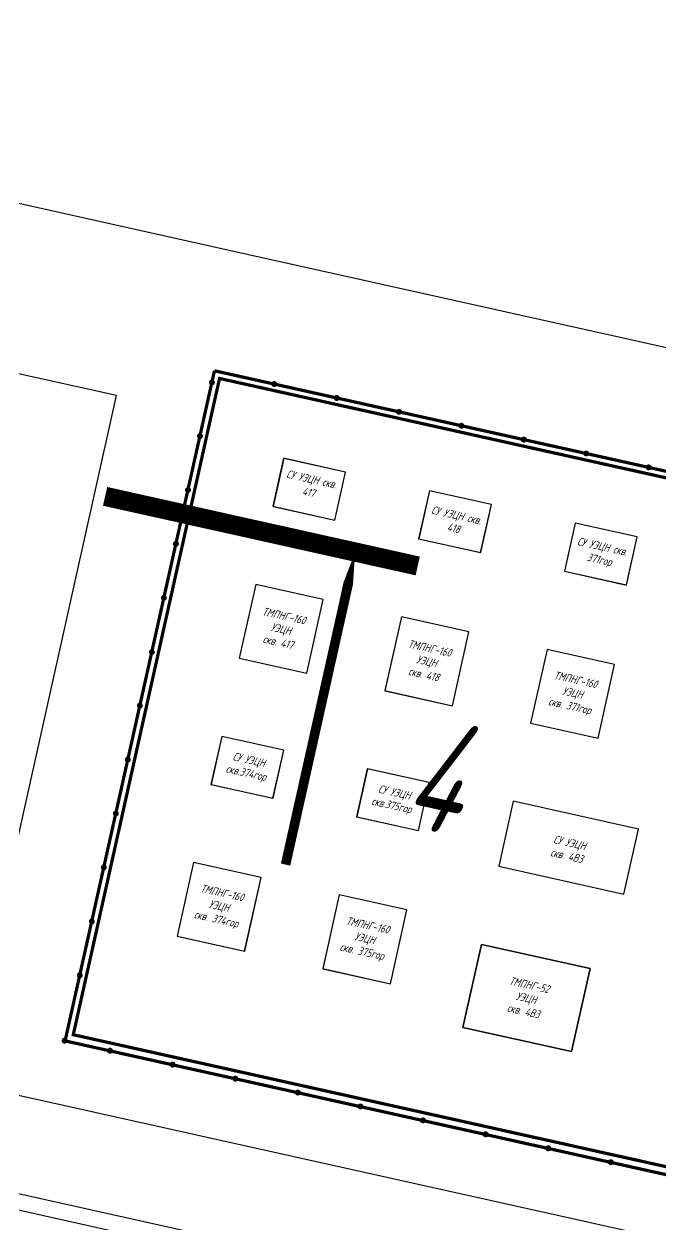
# Model space of a CAD drawing. Extents: x 5370511 to 5386565, y 1010429 to 1053793.
# Drawn here: x 5380455.83 to 5380465.78, y 1039684.61 to 1039703.37 of the extents above; entities that cross this region are included whole.
import ezdxf
from ezdxf.enums import TextEntityAlignment as Align

# ---------------------------------------------------------------- set-up
doc = ezdxf.new("R2010")
doc.units = 0
doc.layers.get('0').update_dxf_attribs({"linetype": 'CONTINUOUS'})
doc.layers.add('ГП_сооружения', color=7, linetype='CONTINUOUS')
doc.layers.add('Разрезы', color=7, linetype='CONTINUOUS')
for name, color, linetype, lineweight in [('ЭС (текст)', 7, 'CONTINUOUS', 25), ('ЭС (тонкий)', 7, 'CONTINUOUS', 25), ('ЭС сети', 1, 'CONTINUOUS', 50)]:
    doc.layers.add(name, color=color, linetype=linetype, lineweight=lineweight)
doc.styles.add('ГОСТ_НИПИ', font='gost_nipi.shx', dxfattribs={"oblique": 15})
doc.styles.add('ЭС', font='gost_nipi.shx', dxfattribs={"oblique": 14.999978})

# ---------------------------------------------------------------- blocks, each defined once
blk = doc.blocks.new('*U120')
at = {"layer": 'ГП_сооружения'}
h = blk.add_hatch(color=253, dxfattribs=at)
h.dxf.hatch_style = 1
h.paths.add_polyline_path([(18, 21.98, -1), (16.12, 21.98, -1)])
h = blk.add_hatch(color=253, dxfattribs=at)
h.dxf.hatch_style = 1
h.paths.add_polyline_path([(37.95, 21.98, -1), (36.07, 21.98, -1)])
h = blk.add_hatch(color=253, dxfattribs=at)
h.dxf.hatch_style = 1
h.paths.add_polyline_path([(57.9, 21.98, -1), (56.02, 21.98, -1)])
h = blk.add_hatch(color=253, dxfattribs=at)
h.dxf.hatch_style = 1
h.paths.add_polyline_path([(77.85, 21.98, -1), (75.97, 21.98, -1)])
h = blk.add_hatch(color=253, dxfattribs=at)
h.dxf.hatch_style = 1
h.paths.add_polyline_path([(97.8, 21.98, -1), (95.92, 21.98, -1)])
h = blk.add_hatch(color=253, dxfattribs=at)
h.dxf.hatch_style = 1
h.paths.add_polyline_path([(117.75, 21.98, -1), (115.87, 21.98, -1)])
h = blk.add_hatch(color=253, dxfattribs=at)
h.dxf.hatch_style = 1
h.paths.add_polyline_path([(137.72, 21.98, -1), (135.85, 21.98, -1)])
h = blk.add_hatch(color=253, dxfattribs=at)
h.dxf.hatch_style = 1
h.paths.add_polyline_path([(-2.99, 18.27, 1), (-1.12, 18.27, 1)])
h = blk.add_hatch(color=253, dxfattribs=at)
h.dxf.hatch_style = 1
h.paths.add_polyline_path([(-2.06, 2.03, -1), (-2.06, 0.16, -1)])
h = blk.add_hatch(color=253, dxfattribs=at)
h.dxf.hatch_style = 1
h.paths.add_polyline_path([(-2.06, -15.21, -1), (-2.06, -17.08, -1)])
h = blk.add_hatch(color=253, dxfattribs=at)
h.dxf.hatch_style = 1
h.paths.add_polyline_path([(-2.06, -32.47, -1), (-2.06, -34.34, -1)])
h = blk.add_hatch(color=253, dxfattribs=at)
h.dxf.hatch_style = 1
h.paths.add_polyline_path([(-2.06, -49.73, -1), (-2.06, -51.6, -1)])
h = blk.add_hatch(color=253, dxfattribs=at)
h.dxf.hatch_style = 1
h.paths.add_polyline_path([(-2.06, -67.08, -1), (-2.06, -68.95, -1)])
h = blk.add_hatch(color=253, dxfattribs=at)
h.dxf.hatch_style = 1
h.paths.add_polyline_path([(-2.06, -84.23, -1), (-2.06, -86.1, -1)])
h = blk.add_hatch(color=253, dxfattribs=at)
h.dxf.hatch_style = 1
h.paths.add_polyline_path([(-2.06, -101.49, -1), (-2.06, -103.37, -1)])
h = blk.add_hatch(color=253, dxfattribs=at)
h.dxf.hatch_style = 1
h.paths.add_polyline_path([(-2.06, -118.76, -1), (-2.06, -120.64, -1)])
h = blk.add_hatch(color=253, dxfattribs=at)
h.dxf.hatch_style = 1
h.paths.add_polyline_path([(-2.06, -136.02, -1), (-2.06, -137.9, -1)])
h = blk.add_hatch(color=253, dxfattribs=at)
h.dxf.hatch_style = 1
h.paths.add_polyline_path([(-2.06, -153.28, -1), (-2.06, -155.15, -1)])
h = blk.add_hatch(color=253, dxfattribs=at)
h.dxf.hatch_style = 1
h.paths.add_polyline_path([(-2.06, -170.52, -1), (-2.06, -172.39, -1)])
h = blk.add_hatch(color=253, dxfattribs=at)
h.dxf.hatch_style = 1
h.paths.add_polyline_path([(-1.32, -192.4, -1), (-3.2, -192.4, -1)])
h = blk.add_hatch(color=253, dxfattribs=at)
h.dxf.hatch_style = 1
h.paths.add_polyline_path([(13.22, -192.4, -1), (11.35, -192.4, -1)])
h = blk.add_hatch(color=253, dxfattribs=at)
h.dxf.hatch_style = 1
h.paths.add_polyline_path([(33.24, -192.4, -1), (31.37, -192.4, -1)])
h = blk.add_hatch(color=253, dxfattribs=at)
h.dxf.hatch_style = 1
h.paths.add_polyline_path([(53.26, -192.4, -1), (51.38, -192.4, -1)])
h = blk.add_hatch(color=253, dxfattribs=at)
h.dxf.hatch_style = 1
h.paths.add_polyline_path([(73.27, -192.41, -1), (71.4, -192.41, -1)])
h = blk.add_hatch(color=253, dxfattribs=at)
h.dxf.hatch_style = 1
h.paths.add_polyline_path([(93.29, -192.41, -1), (91.42, -192.41, -1)])
h = blk.add_hatch(color=253, dxfattribs=at)
h.dxf.hatch_style = 1
h.paths.add_polyline_path([(113.3, -192.41, -1), (111.43, -192.41, -1)])
h = blk.add_hatch(color=253, dxfattribs=at)
h.dxf.hatch_style = 1
h.paths.add_polyline_path([(133.35, -192.41, -1), (131.47, -192.41, -1)])
h = blk.add_hatch(color=253, dxfattribs=at)
h.dxf.hatch_style = 1
h.paths.add_polyline_path([(133.39, -192.41, -1), (131.52, -192.41, -1)])
h = blk.add_hatch(color=253, dxfattribs=at)
h.dxf.hatch_style = 1
h.paths.add_polyline_path([(153.35, -192.41, -1), (151.47, -192.41, -1)])
h = blk.add_hatch(color=253, dxfattribs=at)
h.dxf.hatch_style = 1
h.paths.add_polyline_path([(173.35, -192.41, -1), (171.47, -192.41, -1)])
at = {"layer": 'ГП_сооружения', "color": 253, "ltscale": 0.3, "const_width": 1}
for points in [[(-2.09, -192.45), (-2.07, 18.37)], [(-2.07, 18.37), (-2.07, 21.98)], [(145.54, 21.98), (-2.07, 21.98)], [(-2.09, -192.45), (501.99, -192.46)]]:
    blk.add_lwpolyline(points, dxfattribs=at)
at = {"layer": 'ГП_сооружения', "color": 253, "const_width": 1}
blk.add_lwpolyline([(499.99, 19.96), (0, 19.98), (-0.01, -190.01), (499.98, -190.03)], close=True, dxfattribs=at)
at = {"layer": 'ЭС (тонкий)', "color": 253, "transparency": 33554687}
for points in [[(24.95, -0.02), (24.95, -15.38), (44.79, -15.38), (44.79, -0.02)], [(71.55, -0.01), (71.55, -15.37), (91.39, -15.37), (91.39, -0.01)], [(118.15, -0.02), (118.15, -15.38), (137.99, -15.38), (137.99, -0.02)], [(24.95, -88.98), (24.95, -104.34), (44.79, -104.34), (44.79, -88.98)], [(71.5, -88.99), (71.5, -104.35), (91.34, -104.35), (91.34, -88.99)], [(118.2, -134.78), (152.96, -134.78), (152.96, -161.34), (118.2, -161.34)]]:
    blk.add_lwpolyline(points, close=True, dxfattribs=at)
for points in [[(25, -0.02), (25, -15.38), (44.78, -15.38), (44.78, -0.02), (25, -0.02)], [(71.6, -0.01), (71.6, -15.37), (91.38, -15.37), (91.38, -0.01), (71.6, -0.01)], [(118.2, -0.02), (118.2, -15.38), (137.98, -15.38), (137.98, -0.02), (118.2, -0.02)], [(25, -40.38), (25, -63.98), (46.6, -63.98), (46.6, -40.38), (25, -40.38)], [(25, -40.38), (25, -63.98), (46.6, -63.98), (46.6, -40.38), (25, -40.38)], [(71.6, -40.37), (71.6, -63.97), (93.2, -63.97), (93.2, -40.37), (71.6, -40.37)], [(71.6, -40.38), (71.6, -63.98), (93.2, -63.98), (93.2, -40.38), (71.6, -40.38)], [(118.2, -40.38), (118.2, -63.98), (139.8, -63.98), (139.8, -40.38), (118.2, -40.38)], [(118.2, -40.38), (118.2, -63.98), (139.8, -63.98), (139.8, -40.38), (118.2, -40.38)], [(25, -88.98), (25, -104.34), (44.78, -104.34), (44.78, -88.98), (25, -88.98)], [(71.55, -88.99), (71.55, -104.35), (91.33, -104.35), (91.33, -88.99), (71.55, -88.99)], [(24.95, -129.34), (24.94, -152.94), (46.54, -152.94), (46.55, -129.34), (24.95, -129.34)], [(24.95, -129.34), (24.95, -152.94), (46.55, -152.94), (46.55, -129.34), (24.95, -129.34)], [(71.54, -129.35), (71.54, -152.95), (93.14, -152.95), (93.14, -129.35), (71.54, -129.35)], [(71.55, -129.34), (71.55, -152.94), (93.15, -152.94), (93.15, -129.34), (71.55, -129.34)], [(118.19, -134.78), (118.19, -161.34), (152.95, -161.34), (152.95, -134.78), (118.19, -134.78)]]:
    blk.add_lwpolyline(points, dxfattribs=at)
at = {"layer": 'ЭС (тонкий)', "color": 253, "transparency": 33554687, "elevation": 0}
blk.add_lwpolyline([(158.2, -88.98), (118.2, -88.98), (118.2, -109.78), (158.2, -109.78)], close=True, dxfattribs=at)
at = {"layer": 'ЭС сети', "color": 253, "lineweight": 15}
blk.add_lwpolyline([(0, 0), (0, 0)], dxfattribs=at)
at = {"layer": 'ЭС (текст)', "color": 253, "transparency": 33554687, "char_height": 2.5, "attachment_point": 5, "style": 'ЭС'}
for s, insert, width in [('СУ УЭЦН скв. 417', (34.89, -6.56, 0), 19.78), ('СУ УЭЦН скв. 418', (81.49, -7.69, 0), 19.7806), ('СУ УЭЦН скв. 371гор', (128.06, -7.7, 0), 19.8298), ('ТМПНГ-160\\PУЭЦН \\Pскв. 417', (35.77, -52.2, 0), 21.5004), ('ТМПНГ-160\\PУЭЦН \\Pскв. 418', (82.37, -52.19, 0), 21.5004), ('ТМПНГ-160\\PУЭЦН \\Pскв. 371гор', (128.97, -52.2, 0), 21.5004), ('СУ УЭЦН скв.374гор', (34.87, -96.66, 0), 19.8407), ('СУ УЭЦН скв.375гор', (81.41, -96.67, 0), 19.8282), ('ТМПНГ-160\\PУЭЦН \\Pскв. 374гор', (35.72, -141.16, 0), 21.5004), ('ТМПНГ-160\\PУЭЦН \\Pскв. 375гор', (82.32, -141.16, 0), 21.5004), ('ТМПНГ-52\\PУЭЦН\\Pскв. 4ВЗ', (135.58, -148.06, 0), 34.76)]:
    blk.add_mtext(s, dxfattribs=dict(at, insert=insert, width=width))
at = {"layer": 'ЭС (текст)', "color": 253, "transparency": 33554687, "insert": (138.22, -99.85, 0), "char_height": 2.5, "width": 39.9978, "attachment_point": 5, "rotation": 359.9014, "style": 'ЭС'}
blk.add_mtext('СУ УЭЦН \\Pскв. 4ВЗ', dxfattribs=at)

msp = doc.modelspace()

# ---------------------------------------------------------------- linework, layer by layer
at = {"color": 8}
for points in [[(5380458.274, 1039756.099), (5380624.697, 1039719.037), (5380609.46, 1039650.614), (5380452.797, 1039685.502), (5380455.188, 1039696.239), (5380445.428, 1039698.413)], [(5380458.464, 1039755.801), (5380624.399, 1039718.848), (5380609.27, 1039650.912), (5380453.096, 1039685.692), (5380455.487, 1039696.429), (5380445.726, 1039698.602)], [(5380459.602, 1039754.011), (5380622.609, 1039717.71), (5380608.132, 1039652.702), (5380454.886, 1039686.83), (5380457.277, 1039697.567), (5380447.516, 1039699.74)]]:
    msp.add_lwpolyline(points, close=True, dxfattribs=at)
msp.add_lwpolyline([(5380459.319, 1039699.771), (5380450.037, 1039701.839), (5380460.466, 1039748.691), (5380619.569, 1039713.259), (5380610.004, 1039670.311), (5380594.274, 1039673.815, 0.413433), (5380587.117, 1039669.278), (5380586.879, 1039668.218), (5380580.535, 1039669.631), (5380580.765, 1039670.66, 0.414994), (5380576.216, 1039677.836), (5380528.892, 1039688.375, 0.414214), (5380521.731, 1039683.823), (5380521.506, 1039682.813), (5380515.18, 1039684.222, 0.309973), (5380511.083, 1039688.244), (5380459.319, 1039699.771)], format="xyb", dxfattribs=at)

# ---------------------------------------------------------------- next in the draw order: block references
at = {"layer": 'ЭС сети', "color": 1, "lineweight": 15, "xscale": 0.05, "yscale": 0.05, "zscale": 0.05, "rotation": 347.4452412758856}
msp.add_blockref('*U120', (5380458.669, 1039696.859), dxfattribs=at)

# ---------------------------------------------------------------- next in the draw order: linework, layer by layer
at = {"color": 0, "const_width": 0.3}
msp.add_lwpolyline([(5380457.1, 1039695.993), (5380461.98, 1039694.906)], dxfattribs=at)
at = {"color": 0}
msp.add_lwpolyline([(5380461.004, 1039695.123, 0, 0.75, 0), (5380460.461, 1039692.683, 0.15, 0.15, 0), (5380459.917, 1039690.243, 0, 0, 0)], format="xyseb", dxfattribs=at)

# ---------------------------------------------------------------- next in the draw order: texts
at = {"layer": 'Разрезы', "lineweight": 30, "style": 'ГОСТ_НИПИ', "oblique": 15, "width": 0.8}
msp.add_text('4', height=1.75, rotation=347.4452, dxfattribs=at).set_placement((5380462.087, 1039690.784), align=Align.CENTER)

doc.saveas('drawing.dxf')
